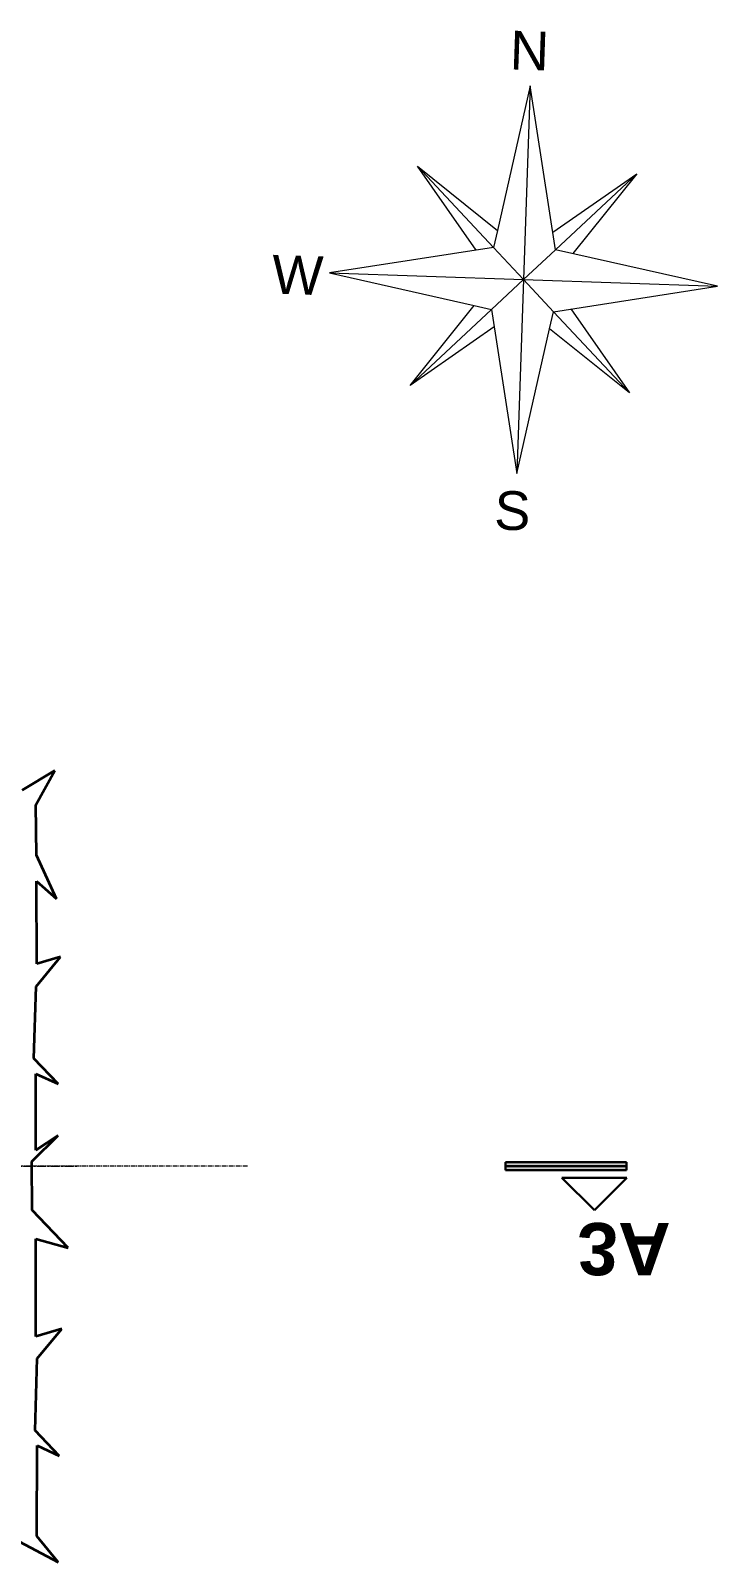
# Model space of a CAD drawing. Header units: millimetres. Extents: x 47631 to 558803, y 29659 to 315570.
# Drawn here: x 510566 to 515544, y 301076 to 312183 of the extents above; entities that cross this region are included whole.
import ezdxf

# ---------------------------------------------------------------- set-up
doc = ezdxf.new("R2010")
doc.units = ezdxf.units.MM
doc.linetypes.add('GP kota 13.83_20.63_22.63_PBS_arhitektura$0$CENTER', pattern=[50.8, 31.75, -6.35, 6.35, -6.35])
doc.linetypes.add('GP kota 13.83_20.63_22.63_PBS_strojarstvo_rashladni_sustav$0$CENTER', pattern=[2, 1.25, -0.25, 0.25, -0.25])
doc.styles.add('GP kota 13.83_20.63_22.63_PBS_arhitektura$0$PRESJEK', font='arialbd.ttf', dxfattribs={"width": 0.7, "height": 75})
doc.styles.add('GP kota 13.83_20.63_22.63_PBS_arhitektura$0$ROMANT', font='arial.ttf')

msp = doc.modelspace()

# ---------------------------------------------------------------- hatches: boundary and pattern name
at = {"linetype": 'Continuous', "lineweight": 30}
for points in [[(514886, 303979), (514886, 303950), (514009, 303950), (514009, 303979)], [(514009, 303920), (514009, 303950), (514886, 303950), (514886, 303920)]]:
    msp.add_hatch(color=5, dxfattribs=at).paths.add_polyline_path(points)

# ---------------------------------------------------------------- linework, layer by layer
at = {"color": 7, "linetype": 'Continuous', "lineweight": 15}
for p, q in [((514186, 311783), (513949, 310734)), ((514186, 311783), (514138, 310378)), ((514371, 310595), (514186, 311783)), ((513370, 311200), (513921, 310610)), ((513370, 311200), (513949, 310734)), ((513796, 310591), (513370, 311200)), ((514351, 310721), (514960, 311146)), ((514960, 311146), (514371, 310595)), ((514960, 311146), (514495, 310567)), ((513949, 310734), (513921, 310610)), ((513921, 310610), (512733, 310426)), ((513921, 310610), (514138, 310378)), ((514371, 310595), (514138, 310378)), ((515544, 310330), (514371, 310595)), ((512733, 310426), (513782, 310189)), ((512733, 310426), (514138, 310378)), ((514138, 310378), (513906, 310161)), ((514138, 310378), (514091, 308972)), ((514138, 310378), (514356, 310145)), ((514138, 310378), (515544, 310330)), ((514356, 310145), (515544, 310330)), ((513316, 309610), (513782, 310189)), ((513906, 310161), (513316, 309610)), ((513782, 310189), (513906, 310161)), ((513906, 310161), (514091, 308972)), ((514328, 310022), (514356, 310145)), ((514356, 310145), (514906, 309556)), ((514481, 310165), (514906, 309556)), ((513925, 310035), (513316, 309610)), ((514091, 308972), (514328, 310022)), ((514906, 309556), (514328, 310022))]:
    msp.add_line(p, q, dxfattribs=at)
at = {"color": 253, "linetype": 'Continuous', "lineweight": 35}
for p, q in [((510740, 306817), (510505, 306675)), ((510603, 306568), (510740, 306817)), ((510609, 306205), (510603, 306568)), ((510752, 305887), (510609, 306205)), ((510611, 305416), (510609, 306015)), ((510609, 306015), (510752, 305887)), ((510605, 305252), (510782, 305467)), ((510782, 305467), (510611, 305416)), ((510589, 304730), (510605, 305252)), ((510764, 304546), (510589, 304730)), ((510602, 304065), (510604, 304619)), ((510604, 304619), (510764, 304546)), ((510574, 303983), (510766, 304171)), ((510766, 304171), (510602, 304065)), ((510577, 303629), (510574, 303983)), ((510837, 303356), (510577, 303629)), ((510604, 302714), (510604, 303423)), ((510604, 303423), (510837, 303356)), ((510791, 302769), (510604, 302714)), ((510614, 302554), (510791, 302769)), ((510598, 302032), (510614, 302554)), ((510773, 301848), (510598, 302032)), ((510610, 301266), (510613, 301922)), ((510613, 301922), (510773, 301848)), ((510442, 301250), (510764, 301076)), ((510764, 301076), (510610, 301266))]:
    msp.add_line(p, q, dxfattribs=at)
at = {"color": 4, "linetype": 'GP kota 13.83_20.63_22.63_PBS_strojarstvo_rashladni_sustav$0$CENTER', "lineweight": 9, "ltscale": 50}
msp.add_line((487613, 303950), (510901, 303950), dxfattribs=at)
at = {"color": 2, "linetype": 'GP kota 13.83_20.63_22.63_PBS_arhitektura$0$CENTER', "lineweight": 18}
msp.add_line((512138, 303950), (491657, 303950), dxfattribs=at)
at = {"color": 5, "linetype": 'Continuous', "lineweight": 30}
for p, q in [((514009, 303920), (514009, 303979)), ((514009, 303979), (514886, 303979)), ((514009, 303950), (514886, 303950)), ((514009, 303920), (514886, 303920)), ((514886, 303920), (514886, 303979)), ((514652, 303629), (514417, 303864)), ((514417, 303864), (514887, 303864)), ((514652, 303629), (514887, 303864))]:
    msp.add_line(p, q, dxfattribs=at)
at = {"color": 7, "linetype": 'Continuous', "lineweight": 15}
msp.add_point((514138, 310378), dxfattribs=at)

# ---------------------------------------------------------------- texts
at = {"color": 7, "linetype": 'Continuous', "lineweight": 15, "style": 'GP kota 13.83_20.63_22.63_PBS_arhitektura$0$ROMANT', "oblique": 360}
for s, p in [('N', (514036, 311903)), ('W', (512311, 310277)), ('S', (513923, 308567))]:
    msp.add_text(s, height=281, rotation=358.0598, dxfattribs=at).set_placement(p)
at = {"color": 5, "linetype": 'Continuous', "lineweight": 30, "style": 'GP kota 13.83_20.63_22.63_PBS_arhitektura$0$PRESJEK', "text_generation_flag": 4, "width": 1}
msp.add_attdef('3A', (514531, 303536), '', height=378, dxfattribs=at)

doc.saveas('drawing.dxf')
